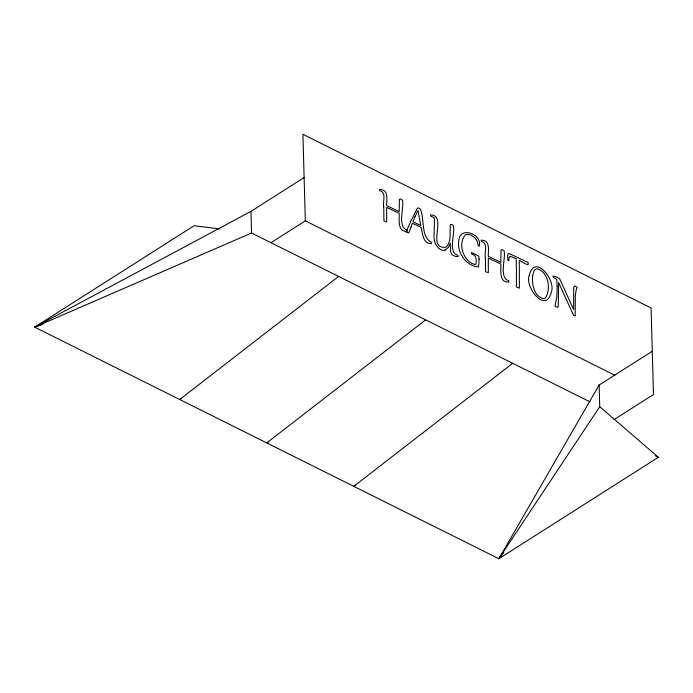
<?xml version="1.0" encoding="UTF-8"?>
<svg xmlns="http://www.w3.org/2000/svg" width="693" height="693" viewBox="0 0 693 693"><rect width="100%" height="100%" fill="white"/><g stroke="black" fill="none" stroke-linecap="round" stroke-linejoin="round"><path stroke-width="1.04" d="M219.664 228.95L194.144 225.701L34.65 327.139L498.856 558.723L599.116 385.057L652.278 351.247M599.722 406.704L658.35 457.293L498.856 558.723L599.722 406.704L599.116 385.057M498.856 558.723L503.499 552.763M338.6 276.438L179.712 399.506L181.54 398.354M425.641 319.854L266.753 442.931L268.581 441.77M512.681 363.279L353.794 486.356L355.613 485.195M42.862 324.402L34.65 327.139L250.961 211.374L304.123 177.555M271.093 242.619L305.327 220.842L614.804 375.234M613.842 419.75L653.49 394.534L651.073 307.961L302.91 134.277L305.327 220.842M445.14 250.078L448.336 247.444L450.303 243.295L450.545 251.264L451.914 254.721L455.63 256.497L458.212 256.601L457.874 255.405C447.479 252.07 455.448 233.576 453.361 225.615L451.81 224.463L450.424 224.419C449.281 231.982 452.139 241.441 445.833 247.271C425.727 249.047 448.094 215.402 430.5 214.891L430.656 216.077L433.645 217.463L434.502 218.789L433.991 238.193L435.239 243.581L438.262 247.981A10.031 6.012 57.5 0 0 445.14 250.078M34.65 327.139L251.559 233.013L590.046 401.879M655.448 455.847L658.35 457.293M250.961 211.374L251.559 233.013M383.766 207.259L383.922 220.989L386.694 221.985L386.677 207.415L399.203 213.34C399.471 219.932 397.236 232.276 407.328 231.28L406.973 230.033C397.106 226.654 404.227 208.246 402.494 200.242L400.415 198.891L399.393 199.411L399.203 211.677L396.058 210.135A552.823 331.427 57.5 0 0 386.677 205.691C386.477 199.601 389.016 189.25 379.495 189.458L379.643 190.61C387.075 192.308 382.345 202.131 383.766 207.259M485.403 257.969L485.559 271.699L488.331 272.695L488.322 258.117L500.848 264.042C501.108 270.634 498.873 282.987 508.974 281.99L508.61 280.743C498.743 277.356 505.873 258.957 504.132 250.944L502.053 249.601L501.039 250.121L500.848 262.378L497.695 260.845A552.823 331.427 57.5 0 0 488.314 256.401C488.115 250.312 490.661 239.96 481.133 240.159L481.28 241.32C488.721 243.018 483.983 252.841 485.403 257.969M516.45 273.449L516.38 287.049L519.36 288.175L519.291 260.395L526.975 264.596L528.248 264.336L528.161 262.508L509.034 253.447L508.09 253.829L507.692 255.119L507.761 260.118L508.922 260.741L509 258.186L510.048 256.237L516.207 258.68L516.45 273.449M479.132 259.165L478.612 266.9C465.999 266.129 456.635 252.365 458.835 240.168C460.23 225.563 483.03 234.676 479.149 246.249L478.127 245.712C478.231 239.613 471.89 233.203 465.67 234.615C457.241 243.234 463.322 261.867 475.129 264.527L475.796 264.198C476.784 260.204 476.498 254.877 471.621 253.872L471.5 252.538L477.893 255.648L478.811 256.462L479.132 259.165M557.189 286.659L556.774 297.332L554.954 306.176L557.57 307.346L558.281 306.115L558.601 282.545L573.561 315.393L575.199 316.034L575.294 295.842L576.281 289.414L577.208 287.404L574.939 285.975L573.683 287.067L573.657 309.624L559.71 278.855L557.397 277.278L553.023 276.065L553.179 277.295L556.696 279.322L557.189 286.659M532.545 276.135C532.016 284.373 533.827 296.214 543.225 298.605L545.174 298.189C551.351 289.691 548.605 272.228 537.465 268.797L535.516 269.222L534.052 270.66L532.545 276.135M529.322 275.199C524.263 286.859 545.928 314.379 551.307 292.186C556.366 280.518 534.701 252.997 529.322 275.199M411.036 227.053L408.792 232.935L405.994 232.068L410.594 221.864L410.325 221.015L411.062 220.85L417.403 208.134L418.563 207.926L420.434 209.13C424.601 218.529 420.72 236.85 431.219 242.195L431.574 243.442C422.704 244.404 422.739 233.151 421.058 227.278L412.378 223.293L411.036 227.053M415.133 216.433L412.95 221.786L420.703 225.502L418.018 210.499L415.133 216.433"/></g></svg>
